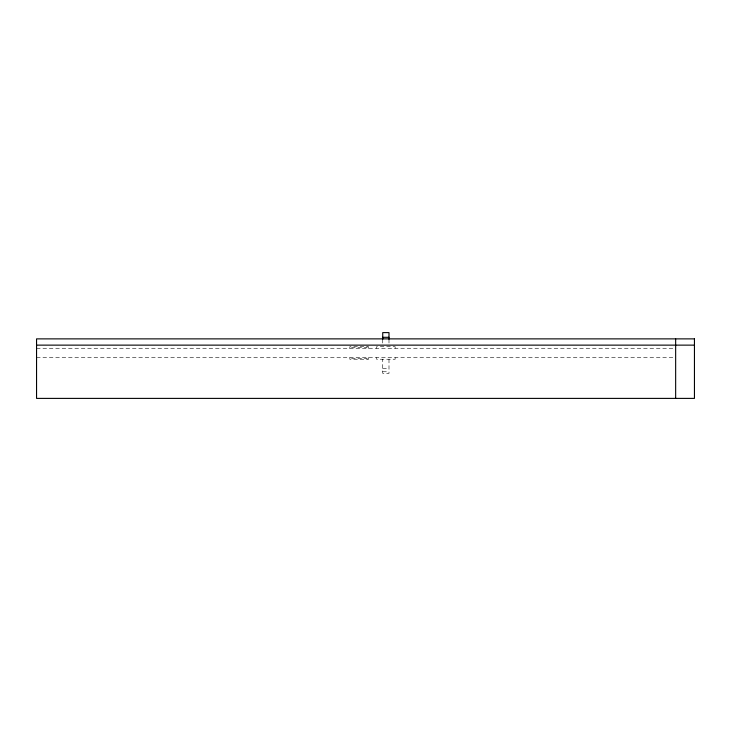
<?xml version="1.0" encoding="UTF-8"?>
<svg xmlns="http://www.w3.org/2000/svg" width="731" height="731" viewBox="0 0 731 731"><rect width="100%" height="100%" fill="white"/><g stroke="black" fill="none" stroke-linecap="round" stroke-linejoin="round"><path stroke-width="0.55" stroke-dasharray="3.65 2.74" d="M36.55 348.267L674.512 348.267M36.55 357.669L674.512 357.669M382.733 368.634L388.993 368.634M382.733 371.759L388.993 371.759M395.151 348.267L395.151 346.704L376.575 346.704L376.575 348.267M395.151 357.669L395.151 359.232L376.575 359.232L376.575 357.669M388.993 339.394L388.993 343.57M388.993 359.232L388.993 373.331L382.733 373.331L382.733 359.232M382.733 339.394L382.733 343.57M368.634 348.267L368.634 346.704L349.838 346.704L349.838 348.267M368.634 357.669L368.634 359.232L349.838 359.232L349.838 357.669M367.026 346.704L367.026 347.645L351.447 347.645L351.447 346.704M367.026 359.232L367.026 358.291L351.447 358.291L351.447 359.232"/><path stroke-width="1.1" d="M382.733 337.302L388.993 337.302M36.55 345.133L694.45 345.133M675.654 338.873L675.654 398.395M388.993 339.394L388.993 332.605L382.733 332.605L382.733 339.394M694.45 338.873L36.55 338.873L36.55 398.395L694.45 398.395L694.45 338.873"/></g></svg>
